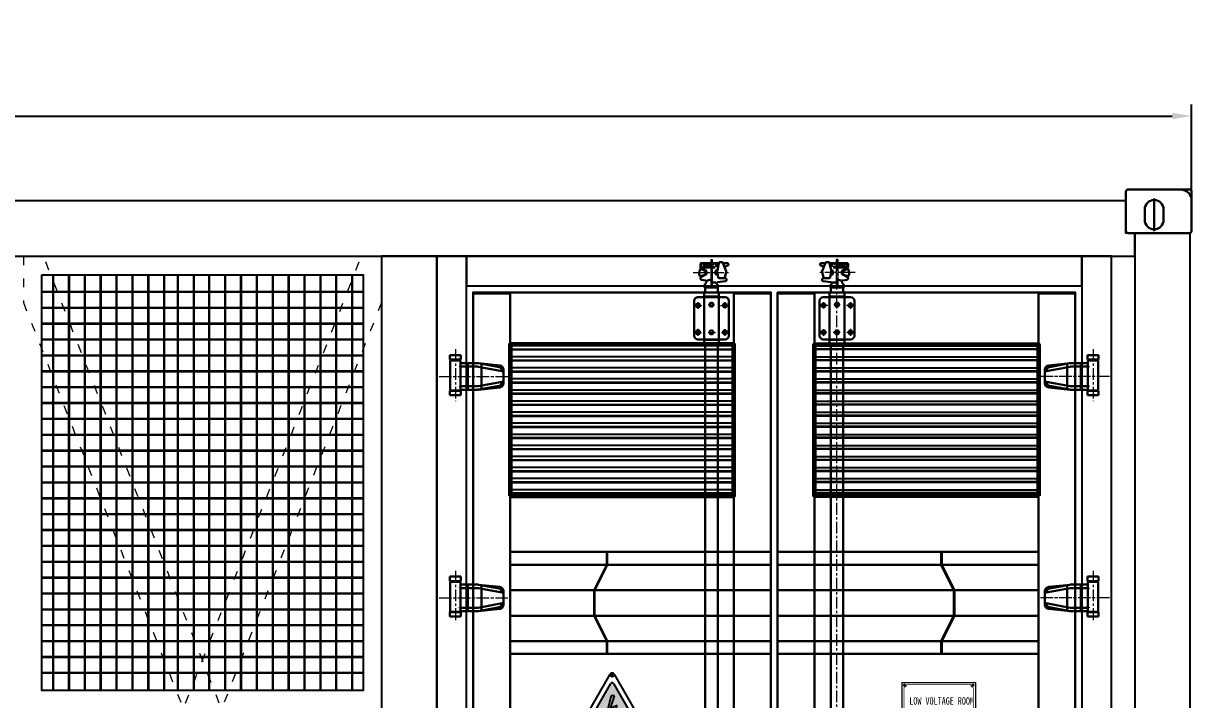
# Model space of a CAD drawing. Extents: x 59521 to 184406, y -1257 to 56672.
# Drawn here: x 74404 to 77568, y 19105 to 20937 of the extents above; entities that cross this region are included whole.
import ezdxf

# ---------------------------------------------------------------- set-up
doc = ezdxf.new("R2010")
doc.units = 0
doc.header["$MEASUREMENT"] = 0
doc.header["$PDMODE"] = 2
doc.header["$PDSIZE"] = 0.2
for name, pattern in [('ACAD_ISO03W100', [30, 12, -18]), ('CENTER', [50.8, 31.75, -6.35, 6.35, -6.35]), ('G', [2, 1.25, -0.25, 0.25, -0.25]), ('HIDDEN', [0.375, 0.25, -0.125])]:
    doc.linetypes.add(name, pattern=pattern)
doc.layers.get('0').update_dxf_attribs({"linetype": 'CONTINUOUS'})
doc.layers.get('DEFPOINTS').update_dxf_attribs({"linetype": 'CONTINUOUS'})
for name, color, linetype, lineweight in [('01', 7, 'CONTINUOUS', 18), ('05', 4, 'G', 18), ('AM_0', 7, 'CONTINUOUS', 30), ('AM_3', 6, 'HIDDEN', 15), ('AM_5', 3, 'CONTINUOUS', 15), ('AM_7', 4, 'CENTER', 15), ('THICK', 7, 'CONTINUOUS', 0), ('主体经', 7, 'CONTINUOUS', 60)]:
    doc.layers.add(name, color=color, linetype=linetype, lineweight=lineweight)
doc.layers.add('02___PRT_ALL_AXES', color=7, linetype='CONTINUOUS')
doc.styles.add('FSDBHZ', font='TXT.SHX', dxfattribs={"width": 0.707, "bigfont": 'HZFS.SHX'})
doc.styles.add('仿宋', font='', dxfattribs={"width": 0.8})
doc.styles.get('仿宋').set_extended_font_data('SimSun')
doc.dimstyles.new('12倍', dxfattribs={"dimscale": 21, "dimtxt": 3.5, "dimasz": 2.5, "dimexe": 1.5, "dimexo": 0, "dimgap": 1, "dimtad": 1, "dimtoh": 1, "dimdsep": 46, "dimtxsty": '仿宋', "dimcen": 2.5, "dimdle": 5, "dimclrd": 4, "dimclre": 4, "dimclrt": 3, "dimadec": 0, "dimazin": 0, "dimtfac": 1, "dimtmove": 0, "dimatfit": 3, "dimfxl": 1, "dimtolj": 1, "dimarcsym": 0})

# ---------------------------------------------------------------- blocks, each defined once
blk = doc.blocks.new('A$Ce09861e0')
at = {"layer": 'AM_0'}
for p, q in [((29.1, 124.3), (59.1, 124.3)), ((29.1, 124.3), (29.1, 112.3)), ((29.1, 112.3), (59.1, 112.3)), ((29.1, 111.3), (59.1, 111.3)), ((30.1, 110.3), (30.1, 31.3)), ((56.8, 100.3), (102.7, 100.3)), ((58.1, 110.3), (58.1, 31.3)), ((58.2, 48.2), (58.2, 99)), ((59.1, 124.3), (59.1, 112.3)), ((59.6, 109.6), (104.3, 109.6)), ((77.6, 38.1), (77.6, 109.2)), ((170.7, 88), (106.1, 100)), ((164.2, 103.3), (106.2, 109.5)), ((162.3, 99), (106.9, 109.3)), ((114.5, 39.5), (114.5, 107.5)), ((169.9, 88.2), (169.9, 89.9)), ((174.5, 55.3), (174.5, 91.8)), ((56.8, 46.8), (102.7, 46.8)), ((59.6, 37.6), (103.6, 37.6)), ((170.7, 59.1), (106.1, 47.1)), ((164.2, 43.9), (106.2, 37.7)), ((162.3, 48.2), (106.9, 37.9)), ((169.9, 57.2), (169.9, 59)), ((29.1, 30.3), (59.1, 30.3)), ((29.1, 29.3), (59.1, 29.3)), ((29.1, 27.8), (59.1, 27.8)), ((29.1, 15.8), (29.1, 27.8)), ((29.1, 15.8), (59.1, 15.8)), ((59.1, 15.8), (59.1, 27.8))]:
    blk.add_line(p, q, dxfattribs=at)
for centre, radius, start, end in [((31.1, 110.3), 1, 90, 180), ((56.8, 99), 1.38, 90, 180), ((57.1, 110.3), 1, 0, 90), ((59.6, 111), 1.38, 180, 270), ((59.6, 99), 1.38, 90, 180), ((102.7, 81.9), 18.5, 79.4792, 90), ((103.6, 91.1), 18.5, 79.4792, 90), ((104.3, 91.1), 18.5, 83.9115, 90), ((160.7, 89.9), 9.23, 0, 79.4792), ((163, 91.8), 11.5, 0, 83.9115), ((169.9, 83.5), 4.62, 0, 79.4792), ((169.9, 63.7), 4.62, 280.5208, 0), ((56.8, 48.2), 1.38, 180, 270), ((59.6, 48.2), 1.38, 180, 270), ((59.6, 36.2), 1.38, 90, 180), ((102.7, 65.3), 18.5, 270, 280.5208), ((103.6, 56), 18.5, 270, 280.5208), ((104.3, 56), 18.5, 270, 276.0885), ((160.7, 57.2), 9.23, 280.5208, 0), ((163, 55.3), 11.5, 276.0885, 0), ((31.1, 31.3), 1, 180, 270), ((57.1, 31.3), 1, 270, 0)]:
    blk.add_arc(centre, radius, start, end, dxfattribs=at)
at = {"layer": 'AM_7'}
for p, q in [((44.1, 0), (44.1, 140.2)), ((0, 73.6), (189.4, 73.6)), ((2.3, 73.6), (191.7, 73.6))]:
    blk.add_line(p, q, dxfattribs=at)
blk = doc.blocks.new('rehrehetreth')
at = {"linetype": 'ByBlock'}
h = blk.add_hatch(color=2, dxfattribs=at)
h.dxf.hatch_style = 1
edge = h.paths.add_edge_path()
edge.add_arc((99473.8, -259676.1), 4, 30, 150)
edge.add_line((99470.4, -259674.1), (99403.3, -259790.3))
edge.add_arc((99406.7, -259792.3), 4, 150, 270)
edge.add_line((99406.7, -259796.3), (99540.9, -259796.3))
edge.add_arc((99540.9, -259792.3), 4, 270, 30)
edge.add_line((99544.4, -259790.3), (99477.3, -259674.1))
h.paths.add_polyline_path([(99480.2, -259707.5), (99471.5, -259707.5), (99460.2, -259749.6), (99479.8, -259743.7), (99472.4, -259766), (99469, -259762.4), (99469.1, -259778), (99480.8, -259767.1), (99475.1, -259767.1), (99487.4, -259733.6), (99469.6, -259741.6)], flags=16)
at = {"layer": '02___PRT_ALL_AXES', "linetype": 'Continuous'}
for p, q in [((99466.9, -259650.1), (99380.7, -259799.3)), ((99566.9, -259799.3), (99480.7, -259650.1)), ((99403.3, -259790.3), (99470.4, -259674.1)), ((99477.3, -259674.1), (99544.4, -259790.3)), ((99471.5, -259707.5), (99460.2, -259749.6)), ((99469.6, -259741.6), (99480.2, -259707.5)), ((99480.2, -259707.5), (99471.5, -259707.5)), ((99460.2, -259749.6), (99479.8, -259743.7)), ((99472.4, -259766), (99469, -259762.4)), ((99469, -259762.4), (99469.1, -259778)), ((99487.4, -259733.6), (99469.6, -259741.6)), ((99479.8, -259743.7), (99472.4, -259766)), ((99475.1, -259767.1), (99487.4, -259733.6)), ((99469.1, -259778), (99480.8, -259767.1)), ((99480.8, -259767.1), (99475.1, -259767.1)), ((99387.7, -259811.3), (99560, -259811.3)), ((99540.9, -259796.3), (99406.7, -259796.3))]:
    blk.add_line(p, q, dxfattribs=at)
for centre in [(99473.8, -259653.2), (99386.3, -259803.3), (99561.3, -259803.3)]:
    blk.add_circle(centre, 3.1, dxfattribs=at)
for centre, radius, start, end in [((99473.8, -259654.1), 8, 30, 150), ((99473.8, -259676.1), 4, 30, 150), ((99406.7, -259792.3), 4, 150, 270), ((99540.9, -259792.3), 4, 270, 30), ((99387.7, -259803.3), 8, 150, 270), ((99560, -259803.3), 8, 270, 30)]:
    blk.add_arc(centre, radius, start, end, dxfattribs=at)
blk = doc.blocks.new('EY56UY56Y54Y5JHRTYHR')
at = {"layer": '01'}
for p, q in [((-27037.9, -55721.6), (-26837.9, -55721.6)), ((-27037.9, -55721.6), (-27037.9, -55821.6)), ((-26837.9, -55721.6), (-26837.9, -55821.6)), ((-27037.9, -55821.6), (-26837.9, -55821.6))]:
    blk.add_line(p, q, dxfattribs=at)
at = {"layer": '01', "const_width": 1.5}
for points in [[(-27031.9, -55735.1, 0.414214), (-27024.4, -55727.6, 0.414214)], [(-26851.4, -55727.6, 0.414214), (-26843.9, -55735.1, 0.414214)], [(-27024.4, -55815.6, 0.414214), (-27031.9, -55808.1, 0.414214)], [(-26843.9, -55808.1, 0.414214), (-26851.4, -55815.6, 0.414214)]]:
    blk.add_lwpolyline(points, format="xyb", dxfattribs=at)
for points in [[(-27031.9, -55734.4), (-27031.9, -55808.9)], [(-27025.1, -55727.6), (-26850.7, -55727.6)], [(-26843.9, -55734.3), (-26843.9, -55808.9)], [(-27025, -55815.6), (-26850.7, -55815.6)]]:
    blk.add_lwpolyline(points, dxfattribs=at)
at = {"layer": '01', "lineweight": 30}
for centre in [(-27030.4, -55729.1), (-26845.4, -55729.1), (-27030.4, -55814.1), (-26845.4, -55814.1)]:
    blk.add_circle(centre, 1.65, dxfattribs=at)
at = {"layer": '05'}
for p, q in [((-27026.7, -55729.1), (-27034, -55729.1)), ((-27030.4, -55726.1), (-27030.4, -55732.1)), ((-26841.7, -55729.1), (-26849, -55729.1)), ((-26845.4, -55726.1), (-26845.4, -55732.1)), ((-27030.4, -55811.1), (-27030.4, -55817.1)), ((-26845.4, -55811.1), (-26845.4, -55817.1)), ((-27026.7, -55814.1), (-27034, -55814.1)), ((-26841.7, -55814.1), (-26849, -55814.1))]:
    blk.add_line(p, q, dxfattribs=at)
at = {"insert": (-27017.4, -55771.6), "char_height": 20, "attachment_point": 4, "style": 'FSDBHZ'}
blk.add_mtext('{\\fSimHei|b0|i0|c134|p49;\\W0.7;LOW VOLTAGE ROOM}', dxfattribs=at)
blk = doc.blocks.new('*D155')
at = {"layer": 'DEFPOINTS', "color": 0, "transparency": 16777216}
for p in [(77568.2, 20686.1), (65376.2, 20435.7), (77568.2, 20428.2)]:
    blk.add_point(p, dxfattribs=at)
at = {"layer": 'THICK', "color": 4, "linetype": 'Continuous', "lineweight": -2, "transparency": 16777216}
for p, q in [((65376.2, 20435.7), (65376.2, 20717.6)), ((77568.2, 20428.2), (77568.2, 20717.6)), ((65428.7, 20686.1), (77515.7, 20686.1))]:
    blk.add_line(p, q, dxfattribs=at)
at = {"layer": 'THICK', "color": 4, "transparency": 16777216}
for points in [[(65428.7, 20694.9), (65428.7, 20677.4), (65376.2, 20686.1)], [(77515.7, 20694.9), (77515.7, 20677.4), (77568.2, 20686.1)]]:
    blk.add_solid(points, dxfattribs=at)
at = {"layer": 'THICK', "color": 3, "lineweight": 13, "transparency": 16777216, "insert": (71352.2, 20766.2), "char_height": 73.5, "attachment_point": 5, "style": '仿宋'}
blk.add_mtext('\\A1;{\\Fromans,gbcbig|c134;TOTAL LENGTH\\A1;\\fSimSun|b0|i0|c134|p2; 12192\\H0.7x;\\S+0^ -10;}', dxfattribs=at)

msp = doc.modelspace()

# ---------------------------------------------------------------- linework, layer by layer
at = {"color": 7, "linetype": 'Continuous'}
for p, q in [((75722.239, 20055.023), (76328.739, 20055.023)), ((75722.239, 20053.478), (76328.739, 20053.478)), ((76328.739, 20033.79), (75722.239, 20033.79)), ((77153.239, 20055.023), (76546.739, 20055.023)), ((77153.239, 20053.478), (76546.739, 20053.478)), ((76546.739, 20033.79), (77153.239, 20033.79)), ((75722.239, 20025.023), (76328.739, 20025.023)), ((75722.239, 20023.478), (76328.739, 20023.478)), ((76328.739, 20003.79), (75722.239, 20003.79)), ((77153.239, 20025.023), (76546.739, 20025.023)), ((77153.239, 20023.478), (76546.739, 20023.478)), ((76546.739, 20003.79), (77153.239, 20003.79)), ((75722.239, 19995.023), (76328.739, 19995.023)), ((75722.239, 19993.478), (76328.739, 19993.478)), ((76328.739, 19973.79), (75722.239, 19973.79)), ((75722.239, 19965.023), (76328.739, 19965.023)), ((77153.239, 19995.023), (76546.739, 19995.023)), ((77153.239, 19993.478), (76546.739, 19993.478)), ((76546.739, 19973.79), (77153.239, 19973.79)), ((77153.239, 19965.023), (76546.739, 19965.023)), ((75722.239, 19963.478), (76328.739, 19963.478)), ((76328.739, 19943.79), (75722.239, 19943.79)), ((75722.239, 19935.023), (76328.739, 19935.023)), ((75722.239, 19933.478), (76328.739, 19933.478)), ((77153.239, 19963.478), (76546.739, 19963.478)), ((76546.739, 19943.79), (77153.239, 19943.79)), ((77153.239, 19935.023), (76546.739, 19935.023)), ((77153.239, 19933.478), (76546.739, 19933.478)), ((76328.739, 19913.79), (75722.239, 19913.79)), ((75722.239, 19905.023), (76328.739, 19905.023)), ((75722.239, 19903.478), (76328.739, 19903.478)), ((76546.739, 19913.79), (77153.239, 19913.79)), ((77153.239, 19905.023), (76546.739, 19905.023)), ((77153.239, 19903.478), (76546.739, 19903.478)), ((76328.739, 19883.79), (75722.239, 19883.79)), ((75722.239, 19875.023), (76328.739, 19875.023)), ((75722.239, 19873.478), (76328.739, 19873.478)), ((76546.739, 19883.79), (77153.239, 19883.79)), ((77153.239, 19875.023), (76546.739, 19875.023)), ((77153.239, 19873.478), (76546.739, 19873.478)), ((76328.739, 19853.79), (75722.239, 19853.79)), ((75722.239, 19845.023), (76328.739, 19845.023)), ((75722.239, 19843.478), (76328.739, 19843.478)), ((76546.739, 19853.79), (77153.239, 19853.79)), ((77153.239, 19845.023), (76546.739, 19845.023)), ((77153.239, 19843.478), (76546.739, 19843.478)), ((76328.739, 19823.79), (75722.239, 19823.79)), ((75722.239, 19815.023), (76328.739, 19815.023)), ((75722.239, 19813.478), (76328.739, 19813.478)), ((76546.739, 19823.79), (77153.239, 19823.79)), ((77153.239, 19815.023), (76546.739, 19815.023)), ((77153.239, 19813.478), (76546.739, 19813.478)), ((76328.739, 19793.79), (75722.239, 19793.79)), ((75722.239, 19785.023), (76328.739, 19785.023)), ((75722.239, 19783.478), (76328.739, 19783.478)), ((76546.739, 19793.79), (77153.239, 19793.79)), ((77153.239, 19785.023), (76546.739, 19785.023)), ((77153.239, 19783.478), (76546.739, 19783.478)), ((76328.739, 19763.79), (75722.239, 19763.79)), ((75722.239, 19755.023), (76328.739, 19755.023)), ((75722.239, 19753.478), (76328.739, 19753.478)), ((76546.739, 19763.79), (77153.239, 19763.79)), ((77153.239, 19755.023), (76546.739, 19755.023)), ((77153.239, 19753.478), (76546.739, 19753.478)), ((76328.739, 19733.79), (75722.239, 19733.79)), ((75722.239, 19725.023), (76328.739, 19725.023)), ((75722.239, 19723.478), (76328.739, 19723.478)), ((76546.739, 19733.79), (77153.239, 19733.79)), ((77153.239, 19725.023), (76546.739, 19725.023)), ((77153.239, 19723.478), (76546.739, 19723.478)), ((76328.739, 19703.79), (75722.239, 19703.79)), ((75722.239, 19695.023), (76328.739, 19695.023)), ((75722.239, 19693.478), (76328.739, 19693.478)), ((76546.739, 19703.79), (77153.239, 19703.79)), ((77153.239, 19695.023), (76546.739, 19695.023)), ((77153.239, 19693.478), (76546.739, 19693.478)), ((76328.739, 19673.79), (75722.239, 19673.79)), ((75722.239, 19665.023), (76328.739, 19665.023)), ((75722.239, 19663.478), (76328.739, 19663.478)), ((76546.739, 19673.79), (77153.239, 19673.79)), ((77153.239, 19665.023), (76546.739, 19665.023)), ((77153.239, 19663.478), (76546.739, 19663.478))]:
    msp.add_line(p, q, dxfattribs=at)
for points in [[(75604.239, 20226.172), (77271.239, 20226.172), (77271.239, 20306.172), (75604.239, 20306.172)], [(74454.239, 20256.172), (75324.239, 20256.172), (75324.239, 19130.172), (74454.239, 19130.172)]]:
    msp.add_lwpolyline(points, close=True)
at = {"layer": 'AM_0'}
for p, q in [((77466.739, 20463.172), (77466.739, 20374.172)), ((76237.689, 20284.649), (76237.689, 20277.116)), ((76243.606, 20284.051), (76239.565, 20286.176)), ((76240.221, 20287.612), (76287.68, 20287.612)), ((76244.881, 20284.476), (76269.762, 20284.476)), ((76271.463, 20284.476), (76277.205, 20286.389)), ((76287.715, 20287.789), (76283.897, 20268.318)), ((76290.659, 20290.212), (76296.144, 20290.212)), ((76307.573, 20266.286), (76298.937, 20288.307)), ((76299.21, 20287.612), (76310.69, 20287.612)), ((76313.69, 20284.612), (76313.69, 20283.622)), ((76561.788, 20284.612), (76561.788, 20283.622)), ((76576.268, 20287.612), (76564.788, 20287.612)), ((76567.905, 20266.286), (76576.541, 20288.307)), ((76584.819, 20290.212), (76579.334, 20290.212)), ((76587.763, 20287.789), (76591.581, 20268.318)), ((76635.257, 20287.612), (76587.798, 20287.612)), ((76604.015, 20284.476), (76598.273, 20286.389)), ((76630.597, 20284.476), (76605.716, 20284.476)), ((76631.873, 20284.051), (76635.913, 20286.176)), ((76637.789, 20284.649), (76637.789, 20277.116)), ((76236.678, 20269.682), (76234.584, 20259.434)), ((76234.704, 20258.026), (76236.553, 20253.279)), ((76238.455, 20252.411), (76249.396, 20256.319)), ((76243.393, 20279.161), (76238.927, 20276.398)), ((76252.967, 20268.023), (76239.412, 20274.402)), ((76252.967, 20256.401), (76239.412, 20250.022)), ((76239.778, 20275.76), (76277.63, 20275.76)), ((76241.044, 20271.721), (76250.287, 20266.565)), ((76244.881, 20278.949), (76269.762, 20278.949)), ((76251.807, 20259.365), (76251.854, 20264.115)), ((76254.689, 20259.116), (76254.689, 20265.308)), ((76271.676, 20278.949), (76278.056, 20276.823)), ((76278.69, 20265.202), (76278.69, 20259.23)), ((76280.548, 20267.977), (76284.118, 20269.445)), ((76284.909, 20254.682), (76280.56, 20256.452)), ((76285.763, 20249.705), (76283.811, 20261.09)), ((76303.248, 20277.316), (76311.832, 20280.847)), ((76303.812, 20249.387), (76307.726, 20263.086)), ((76572.23, 20277.316), (76563.646, 20280.847)), ((76571.666, 20249.387), (76567.752, 20263.086)), ((76589.716, 20249.705), (76591.667, 20261.09)), ((76590.569, 20254.682), (76594.919, 20256.452)), ((76594.93, 20267.977), (76591.36, 20269.445)), ((76596.788, 20265.202), (76596.788, 20259.23)), ((76603.802, 20278.949), (76597.422, 20276.823)), ((76635.7, 20275.76), (76597.848, 20275.76)), ((76630.597, 20278.949), (76605.716, 20278.949)), ((76620.789, 20259.116), (76620.789, 20265.308)), ((76622.511, 20268.023), (76636.066, 20274.402)), ((76622.511, 20256.401), (76636.066, 20250.022)), ((76623.671, 20259.365), (76623.624, 20264.115)), ((76634.434, 20271.721), (76625.192, 20266.565)), ((76637.023, 20252.411), (76626.082, 20256.319)), ((76632.085, 20279.161), (76636.551, 20276.398)), ((76638.8, 20269.682), (76640.894, 20259.434)), ((76640.774, 20258.026), (76638.925, 20253.279)), ((76237.689, 20247.308), (76237.689, 20245.775)), ((76252.22, 20240.918), (76240.221, 20242.812)), ((76254.299, 20236.369), (76248.339, 20226.79)), ((76251.689, 20221.211), (76249.333, 20222.639)), ((76250.689, 20221.211), (76284.69, 20221.211)), ((76250.739, 20221.212), (76250.739, 20207.912)), ((76250.959, 20224.211), (76284.299, 20224.211)), ((76263.9, 20242.178), (76256.69, 20240.212)), ((76267.69, 20239.284), (76267.69, 20238.212)), ((76270.69, 20235.211), (76279.921, 20235.211)), ((76286.204, 20226.907), (76282.509, 20230.99)), ((76285.534, 20222.328), (76283.69, 20221.212)), ((76305.593, 20238.86), (76284.331, 20235.977)), ((76284.739, 20221.212), (76284.739, 20207.912)), ((76288.719, 20247.212), (76300.927, 20247.212)), ((76306.321, 20245.972), (76303.199, 20247.242)), ((76308.19, 20243.193), (76308.19, 20241.832)), ((76567.288, 20243.193), (76567.288, 20241.832)), ((76569.157, 20245.972), (76572.279, 20247.242)), ((76569.885, 20238.86), (76591.147, 20235.977)), ((76586.759, 20247.212), (76574.551, 20247.212)), ((76589.274, 20226.907), (76592.969, 20230.99)), ((76589.944, 20222.328), (76591.788, 20221.212)), ((76590.739, 20221.212), (76590.739, 20207.912)), ((76624.789, 20221.211), (76590.788, 20221.211)), ((76624.52, 20224.211), (76591.179, 20224.211)), ((76604.788, 20235.211), (76595.557, 20235.211)), ((76607.788, 20239.284), (76607.788, 20238.212)), ((76611.578, 20242.178), (76618.789, 20240.212)), ((76621.179, 20236.369), (76627.139, 20226.79)), ((76623.258, 20240.918), (76635.257, 20242.812)), ((76623.789, 20221.211), (76626.145, 20222.639)), ((76624.739, 20221.212), (76624.739, 20207.912)), ((76637.789, 20247.308), (76637.789, 20245.775)), ((76230.739, 20195.412), (76304.739, 20195.412)), ((76247.739, 20207.912), (76287.739, 20207.912)), ((76247.739, 20207.912), (76247.739, 20196.912)), ((76247.739, 20196.912), (76287.739, 20196.912)), ((76247.739, 20195.412), (76247.739, 20081.112)), ((76250.739, 20196.912), (76250.739, 20195.412)), ((76284.739, 20196.912), (76284.739, 20195.412)), ((76287.739, 20207.912), (76287.739, 20196.912)), ((76287.739, 20195.412), (76287.739, 20081.112)), ((76644.739, 20195.412), (76570.739, 20195.412)), ((76627.739, 20207.912), (76587.739, 20207.912)), ((76587.739, 20207.912), (76587.739, 20196.912)), ((76627.739, 20196.912), (76587.739, 20196.912)), ((76587.739, 20195.412), (76587.739, 20081.112)), ((76590.739, 20196.912), (76590.739, 20195.412)), ((76624.739, 20196.912), (76624.739, 20195.412)), ((76627.739, 20207.912), (76627.739, 20196.912)), ((76627.739, 20195.412), (76627.739, 20081.112)), ((76220.739, 20185.412), (76220.739, 20091.112)), ((76314.739, 20185.412), (76314.739, 20091.112)), ((76560.739, 20185.412), (76560.739, 20091.112)), ((76654.739, 20185.412), (76654.739, 20091.112)), ((75722.239, 20066.972), (76328.739, 20066.972)), ((76230.739, 20081.112), (76304.739, 20081.112)), ((76247.739, 20079.612), (76287.739, 20079.612)), ((76247.739, 20079.612), (76287.739, 20079.612)), ((76247.739, 20079.612), (76247.739, 20068.612)), ((76247.739, 20068.612), (76287.739, 20068.612)), ((76250.739, 20081.112), (76250.739, 20079.612)), ((76284.739, 20081.112), (76284.739, 20079.612)), ((76287.739, 20079.612), (76287.739, 20068.612)), ((77153.239, 20066.972), (76546.739, 20066.972)), ((76644.739, 20081.112), (76570.739, 20081.112)), ((76627.739, 20079.612), (76587.739, 20079.612)), ((76627.739, 20079.612), (76587.739, 20079.612)), ((76587.739, 20079.612), (76587.739, 20068.612)), ((76627.739, 20068.612), (76587.739, 20068.612)), ((76590.739, 20081.112), (76590.739, 20079.612)), ((76624.739, 20081.112), (76624.739, 20079.612)), ((76627.739, 20079.612), (76627.739, 20068.612)), ((75722.239, 19505.331), (76428.739, 19505.331)), ((75984.204, 19469.972), (75984.204, 19504.972)), ((75984.204, 19504.972), (75985.704, 19504.972)), ((75985.704, 19504.972), (75985.704, 19469.613)), ((77153.239, 19505.331), (76446.739, 19505.331)), ((76891.274, 19504.972), (76889.774, 19504.972)), ((76889.774, 19504.972), (76889.774, 19469.613)), ((76891.274, 19469.972), (76891.274, 19504.972)), ((75722.239, 19469.972), (76428.739, 19469.972)), ((75949.704, 19401.972), (75984.204, 19469.972)), ((75985.704, 19469.613), (75951.204, 19401.613)), ((77153.239, 19469.972), (76446.739, 19469.972)), ((76889.774, 19469.613), (76924.274, 19401.613)), ((76925.774, 19401.972), (76891.274, 19469.972)), ((75722.239, 19401.972), (76428.739, 19401.972)), ((75949.704, 19331.972), (75949.704, 19401.972)), ((75951.204, 19401.613), (75951.204, 19332.331)), ((77153.239, 19401.972), (76446.739, 19401.972)), ((76924.274, 19401.613), (76924.274, 19332.331)), ((76925.774, 19331.972), (76925.774, 19401.972)), ((75951.204, 19332.331), (75985.704, 19264.331)), ((76924.274, 19332.331), (76889.774, 19264.331)), ((75722.239, 19331.972), (76428.739, 19331.972)), ((75984.204, 19263.972), (75949.704, 19331.972)), ((77153.239, 19331.972), (76446.739, 19331.972)), ((76891.274, 19263.972), (76925.774, 19331.972)), ((75722.239, 19263.972), (76428.739, 19263.972)), ((75984.204, 19228.972), (75984.204, 19263.972)), ((75985.704, 19264.331), (75985.704, 19228.972)), ((77153.239, 19263.972), (76446.739, 19263.972)), ((76889.774, 19264.331), (76889.774, 19228.972)), ((76891.274, 19228.972), (76891.274, 19263.972)), ((75722.239, 19228.972), (76428.739, 19228.972)), ((77153.239, 19228.972), (76446.739, 19228.972))]:
    msp.add_line(p, q, dxfattribs=at)
for points in [[(77562.239, 20369.172, 0.41421356), (77568.239, 20375.172), (77568.239, 20481.172, 0.41421356), (77562.239, 20487.172), (77396.239, 20487.172, 0.41421356), (77390.239, 20481.172), (77390.239, 20375.172, 0.41421356), (77396.239, 20369.172)], [(77492.239, 20433.172, 1), (77441.239, 20433.172), (77441.239, 20404.672, 1), (77492.239, 20404.672)]]:
    msp.add_lwpolyline(points, format="xyb", close=True, dxfattribs=at)
for points in [[(75722.239, 20205.172), (75622.239, 20205.172), (75622.239, 20208.172), (75722.239, 20208.172)], [(75722.239, 17956.172), (75622.239, 17956.172), (75622.239, 20205.172), (75722.239, 20205.172)], [(76328.739, 20208.172), (75722.239, 20208.172), (75722.239, 20066.972), (76328.739, 20066.972)], [(76428.739, 20205.172), (76328.739, 20205.172), (76328.739, 20208.172), (76428.739, 20208.172)], [(76428.739, 20205.172), (76328.739, 20205.172), (76328.739, 20208.172), (76428.739, 20208.172)], [(76428.739, 17956.172), (76328.739, 17956.172), (76328.739, 20205.172), (76428.739, 20205.172)], [(76446.739, 20205.172), (76546.739, 20205.172), (76546.739, 20208.172), (76446.739, 20208.172)], [(76446.739, 20205.172), (76546.739, 20205.172), (76546.739, 20208.172), (76446.739, 20208.172)], [(76446.739, 17956.172), (76546.739, 17956.172), (76546.739, 20205.172), (76446.739, 20205.172)], [(76546.739, 20208.172), (77153.239, 20208.172), (77153.239, 20066.972), (76546.739, 20066.972)], [(77153.239, 20205.172), (77253.239, 20205.172), (77253.239, 20208.172), (77153.239, 20208.172)], [(77153.239, 17956.172), (77253.239, 17956.172), (77253.239, 20205.172), (77153.239, 20205.172)], [(76250.739, 20068.612), (76284.739, 20068.612), (76284.739, 18100.512), (76250.739, 18100.512)], [(76624.739, 20068.612), (76590.739, 20068.612), (76590.739, 18100.512), (76624.739, 18100.512)]]:
    msp.add_lwpolyline(points, close=True, dxfattribs=at)
for centre in [(76231.239, 20173.112), (76267.739, 20175.112), (76304.239, 20173.112), (76571.239, 20173.112), (76607.739, 20175.112), (76644.239, 20173.112), (76231.239, 20100.112), (76267.739, 20100.112), (76304.239, 20100.112), (76571.239, 20100.112), (76607.739, 20100.112), (76644.239, 20100.112)]:
    msp.add_circle(centre, 5.25, dxfattribs=at)
for centre, radius, start, end in [((77538.239, 20457.172), 30, 0, 90), ((76240.689, 20284.649), 3, 98.97256, 180.0002), ((76274.228, 20281.5), 6.805, 325.657813, 42.135546), ((76290.659, 20287.212), 3, 90.00008, 168.9065), ((76296.144, 20287.212), 3, 21.41293, 90.00008), ((76310.69, 20284.612), 3, 0, 90.00008), ((76310.69, 20283.622), 3, 292.3635, 0), ((76564.788, 20284.612), 3, 89.99992, 180), ((76564.788, 20283.622), 3, 180, 247.6365), ((76579.334, 20287.212), 3, 89.99992, 158.58707), ((76584.819, 20287.212), 3, 11.0935, 89.99992), ((76601.25, 20281.5), 6.805, 137.864454, 214.342187), ((76634.789, 20284.649), 3, 359.9998, 81.02744), ((76237.033, 20258.933), 2.5, 168.449023, 201.282296), ((76237.95, 20253.823), 1.5, 201.282296, 289.654588), ((76239.618, 20269.081), 3, 61.60685, 168.4494), ((76240.689, 20277.116), 3, 180.0001, 244.7988), ((76240.689, 20247.308), 3, 115.2013, 180.0002), ((76248.514, 20259.494), 3.295, 285.519163, 357.766973), ((76248.86, 20263.925), 3, 3.632963, 61.60685), ((76251.689, 20265.308), 3, 0, 64.79884), ((76251.689, 20259.116), 3, 295.201, 0), ((76281.69, 20265.202), 3, 112.3639, 180.0002), ((76281.69, 20259.23), 3, 180.0001, 247.8644), ((76303.524, 20264.469), 20, 168.9064, 189.7274), ((76288.719, 20250.212), 3, 189.7276, 269.9999), ((76302.918, 20264.46), 5, 344.054535, 21.413092), ((76572.56, 20264.46), 5, 158.586908, 195.945465), ((76586.759, 20250.212), 3, 270.0001, 350.2724), ((76571.955, 20264.469), 20, 350.2726, 11.0936), ((76593.788, 20259.23), 3, 292.1356, 359.9999), ((76593.788, 20265.202), 3, 359.9998, 67.6361), ((76623.789, 20265.308), 3, 115.20116, 180), ((76623.789, 20259.116), 3, 180, 244.799), ((76626.618, 20263.925), 3, 118.39315, 176.367037), ((76626.964, 20259.494), 3.295, 182.233027, 254.480837), ((76635.861, 20269.081), 3, 11.5506, 118.39315), ((76634.789, 20277.116), 3, 295.2012, 359.9999), ((76634.789, 20247.308), 3, 359.9998, 64.7987), ((76637.528, 20253.823), 1.5, 250.345412, 338.717704), ((76638.445, 20258.933), 2.5, 338.717704, 11.550977), ((76240.689, 20245.775), 3, 180.0001, 261.0275), ((76250.887, 20225.205), 3, 148.1137, 238.8013), ((76251.752, 20237.954), 3, 328.1136, 81.0274), ((76264.69, 20239.284), 3, 0, 105.2552), ((76270.69, 20238.212), 3, 180.0001, 269.9999), ((76284.734, 20233.003), 3, 97.7219, 222.1418), ((76283.98, 20224.894), 3, 301.1988, 42.1417), ((76300.927, 20250.212), 3, 269.9999, 344.0544), ((76305.19, 20241.832), 3, 277.7217, 0), ((76305.19, 20243.193), 3, 0, 67.8647), ((76570.288, 20243.193), 3, 112.1353, 180), ((76570.288, 20241.832), 3, 180, 262.2783), ((76574.551, 20250.212), 3, 195.9456, 270.0001), ((76591.498, 20224.894), 3, 137.8583, 238.8012), ((76590.744, 20233.003), 3, 317.8582, 82.2781), ((76604.788, 20238.212), 3, 270.0001, 359.9999), ((76610.788, 20239.284), 3, 74.7448, 180), ((76623.726, 20237.954), 3, 98.9726, 211.8864), ((76624.591, 20225.205), 3, 301.1987, 31.8863), ((76634.789, 20245.775), 3, 278.9725, 359.9999), ((76230.739, 20185.412), 10, 90.0001, 179.9999), ((76304.739, 20185.412), 10, 0, 90.0002), ((76570.739, 20185.412), 10, 89.9998, 180), ((76644.739, 20185.412), 10, 0.0001, 89.9999), ((76230.739, 20091.112), 10, 179.9998, 270.00002), ((76304.739, 20091.112), 10, 269.99992, 0), ((76570.739, 20091.112), 10, 180, 270.00008), ((76644.739, 20091.112), 10, 269.99998, 0.0002)]:
    msp.add_arc(centre, radius, start, end, dxfattribs=at)
for p in [(76267.69, 20221.211), (76607.788, 20221.211), (76284.739, 20068.612), (76590.739, 20068.612)]:
    msp.add_point(p, dxfattribs=at)
at = {"layer": 'AM_3'}
for p, q in [((76265.739, 20297.212), (76269.739, 20297.212)), ((76265.739, 20297.212), (76265.739, 20222.449)), ((76609.739, 20297.212), (76605.739, 20297.212)), ((76609.739, 20297.212), (76609.739, 20222.449))]:
    msp.add_line(p, q, dxfattribs=at)
for points in [[(76269.739, 20297.212), (76269.739, 20222.103)], [(76605.739, 20297.212), (76605.739, 20222.103)]]:
    msp.add_lwpolyline(points, dxfattribs=at)
at = {"layer": 'AM_7'}
for p, q in [((76607.739, 17828.212), (76607.739, 20307.212)), ((76218.532, 20262.212), (76316.299, 20262.212)), ((76656.946, 20262.212), (76559.179, 20262.212)), ((76222.439, 20173.112), (76241.758, 20173.112)), ((76231.239, 20182.325), (76231.239, 20164.005)), ((76258.746, 20175.112), (76276.399, 20175.112)), ((76292.721, 20173.112), (76314.739, 20173.112)), ((76304.239, 20181.658), (76304.239, 20164.338)), ((76582.757, 20173.112), (76560.739, 20173.112)), ((76571.239, 20181.658), (76571.239, 20164.338)), ((76616.732, 20175.112), (76599.079, 20175.112)), ((76653.039, 20173.112), (76633.72, 20173.112)), ((76644.239, 20182.325), (76644.239, 20164.005)), ((76223.105, 20100.112), (76240.759, 20100.112)), ((76231.239, 20109.711), (76231.239, 20090.392)), ((76258.746, 20100.112), (76278.398, 20100.112)), ((76295.385, 20100.112), (76312.706, 20100.112)), ((76304.239, 20109.045), (76304.239, 20091.058)), ((76580.093, 20100.112), (76562.772, 20100.112)), ((76571.239, 20109.045), (76571.239, 20091.058)), ((76616.732, 20100.112), (76597.08, 20100.112)), ((76652.373, 20100.112), (76634.719, 20100.112)), ((76644.239, 20109.711), (76644.239, 20090.392))]:
    msp.add_line(p, q, dxfattribs=at)
at = {"layer": 'THICK', "color": 0}
for p, q in [((74482.739, 20256.172), (74482.739, 19130.172)), ((74485.739, 20256.172), (74485.739, 19130.172)), ((74525.739, 20256.172), (74525.739, 19130.172)), ((74528.739, 20256.172), (74528.739, 19130.172)), ((74568.739, 20256.172), (74568.739, 19130.172)), ((74571.739, 20256.172), (74571.739, 19130.172)), ((74611.739, 20256.172), (74611.739, 19130.172)), ((74614.739, 20256.172), (74614.739, 19130.172)), ((74654.739, 20256.172), (74654.739, 19130.172)), ((74657.739, 20256.172), (74657.739, 19130.172)), ((74697.739, 20256.172), (74697.739, 19130.172)), ((74700.739, 20256.172), (74700.739, 19130.172)), ((74740.739, 20256.172), (74740.739, 19130.172)), ((74743.739, 20256.172), (74743.739, 19130.172)), ((74783.739, 20256.172), (74783.739, 19130.172)), ((74786.739, 20256.172), (74786.739, 19130.172)), ((74820.739, 20256.172), (74820.739, 19130.172)), ((74823.739, 20256.172), (74823.739, 19130.172)), ((74863.739, 20256.172), (74863.739, 19130.172)), ((74866.739, 20256.172), (74866.739, 19130.172)), ((74905.739, 20256.172), (74905.739, 19130.172)), ((74908.739, 20256.172), (74908.739, 19130.172)), ((74948.739, 20256.172), (74948.739, 19130.172)), ((74951.739, 20256.172), (74951.739, 19130.172)), ((74991.739, 20256.172), (74991.739, 19130.172)), ((74994.739, 20256.172), (74994.739, 19130.172)), ((75034.739, 20256.172), (75034.739, 19130.172)), ((75037.739, 20256.172), (75037.739, 19130.172)), ((75077.739, 20256.172), (75077.739, 19130.172)), ((75080.739, 20256.172), (75080.739, 19130.172)), ((75120.739, 20256.172), (75120.739, 19130.172)), ((75123.739, 20256.172), (75123.739, 19130.172)), ((75163.739, 20256.172), (75163.739, 19130.172)), ((75166.739, 20256.172), (75166.739, 19130.172)), ((75206.739, 20256.172), (75206.739, 19130.172)), ((75209.739, 20256.172), (75209.739, 19130.172)), ((75249.739, 20256.172), (75249.739, 19130.172)), ((75252.739, 20256.172), (75252.739, 19130.172)), ((75292.739, 20256.172), (75292.739, 19130.172)), ((75295.739, 20256.172), (75295.739, 19130.172)), ((75324.239, 20210.672), (74454.239, 20210.672)), ((75324.239, 20207.672), (74454.239, 20207.672)), ((75324.239, 20167.672), (74454.239, 20167.672)), ((75324.239, 20164.672), (74454.239, 20164.672)), ((75324.239, 20124.672), (74454.239, 20124.672)), ((75324.239, 20121.672), (74454.239, 20121.672)), ((75324.239, 20081.672), (74454.239, 20081.672)), ((75324.239, 20078.672), (74454.239, 20078.672)), ((75324.239, 20038.672), (74454.239, 20038.672)), ((75324.239, 20035.672), (74454.239, 20035.672)), ((75324.239, 19995.672), (74454.239, 19995.672)), ((75324.239, 19992.672), (74454.239, 19992.672)), ((75324.239, 19952.672), (74454.239, 19952.672)), ((75324.239, 19949.672), (74454.239, 19949.672)), ((75324.239, 19909.672), (74454.239, 19909.672)), ((75324.239, 19906.672), (74454.239, 19906.672)), ((75324.239, 19866.672), (74454.239, 19866.672)), ((75324.239, 19863.672), (74454.239, 19863.672)), ((75324.239, 19823.672), (74454.239, 19823.672)), ((75324.239, 19820.672), (74454.239, 19820.672)), ((75324.239, 19780.672), (74454.239, 19780.672)), ((75324.239, 19777.672), (74454.239, 19777.672)), ((75324.239, 19737.672), (74454.239, 19737.672)), ((75324.239, 19734.672), (74454.239, 19734.672)), ((75324.239, 19694.672), (74454.239, 19694.672)), ((75324.239, 19691.672), (74454.239, 19691.672)), ((75324.239, 19651.672), (74454.239, 19651.672)), ((75324.239, 19648.672), (74454.239, 19648.672)), ((75324.239, 19608.672), (74454.239, 19608.672)), ((75324.239, 19605.672), (74454.239, 19605.672)), ((75324.239, 19565.672), (74454.239, 19565.672)), ((75324.239, 19562.672), (74454.239, 19562.672)), ((75324.239, 19522.672), (74454.239, 19522.672)), ((75324.239, 19519.672), (74454.239, 19519.672)), ((75324.239, 19479.672), (74454.239, 19479.672)), ((75324.239, 19476.672), (74454.239, 19476.672)), ((75324.239, 19436.672), (74454.239, 19436.672)), ((75324.239, 19433.672), (74454.239, 19433.672)), ((75324.239, 19393.672), (74454.239, 19393.672)), ((75324.239, 19390.672), (74454.239, 19390.672)), ((75324.239, 19350.672), (74454.239, 19350.672)), ((75324.239, 19347.672), (74454.239, 19347.672)), ((75324.239, 19307.672), (74454.239, 19307.672)), ((75324.239, 19304.672), (74454.239, 19304.672)), ((75324.239, 19264.672), (74454.239, 19264.672)), ((75324.239, 19261.672), (74454.239, 19261.672)), ((75324.239, 19221.672), (74454.239, 19221.672)), ((75324.239, 19218.672), (74454.239, 19218.672)), ((75324.239, 19178.672), (74454.239, 19178.672)), ((75324.239, 19175.672), (74454.239, 19175.672))]:
    msp.add_line(p, q, dxfattribs=at)
at = {"layer": 'THICK', "lineweight": -3}
for points in [[(77414.239, 20306.172), (77414.239, 20369.172), (77390.239, 20369.172), (77390.239, 20456.172), (65554.239, 20456.172), (65554.239, 20369.172), (65530.239, 20369.172), (65530.239, 20306.172)], [(77564.239, 20369.172), (77414.239, 20369.172), (77414.239, 17709.172), (77564.239, 17709.172)], [(75374.239, 17854.172), (75524.239, 17854.172), (75524.239, 20306.172), (75374.239, 20306.172)], [(75524.239, 17854.172), (75604.239, 17854.172), (75604.239, 20306.172), (75524.239, 20306.172)], [(77271.239, 17854.172), (77351.239, 17854.172), (77351.239, 20306.172), (77271.239, 20306.172)]]:
    msp.add_lwpolyline(points, close=True, dxfattribs=at)
at = {"layer": 'THICK', "color": 1, "linetype": 'ACAD_ISO03W100', "ltscale": 2}
for points in [[(74458.792, 20306.172), (74404.239, 20306.172), (74404.239, 20181.158), (75319.686, 17854.172), (75374.239, 17854.172), (75374.239, 17979.186), (74458.792, 20306.172)], [(75319.686, 20306.172), (75374.239, 20306.172), (75374.239, 20181.158), (74458.792, 17854.172), (74404.239, 17854.172), (74404.239, 17979.186), (75319.686, 20306.172)]]:
    msp.add_lwpolyline(points, dxfattribs=at)
at = {"layer": '主体经'}
for points in [[(75722.239, 19656.972), (76328.739, 19656.972), (76328.739, 20066.972), (75722.239, 20066.972)], [(77153.239, 19656.972), (76546.739, 19656.972), (76546.739, 20066.972), (77153.239, 20066.972)]]:
    msp.add_lwpolyline(points, close=True, dxfattribs=at)

# ---------------------------------------------------------------- block references
at = {"color": 2, "linetype": 'ByBlock'}
msp.add_blockref('rehrehetreth', (-23474.907, 278822.91), dxfattribs=at)
at = {"lineweight": -3}
msp.add_blockref('EY56UY56Y54Y5JHRTYHR', (103821.012, 74873.084), dxfattribs=at)
at = {"layer": 'AM_5', "xscale": -1, "rotation": 180}
for p in [(75530.122, 20054.244), (75530.122, 19454.244)]:
    msp.add_blockref('A$Ce09861e0', p, dxfattribs=at)
at = {"layer": 'AM_5', "rotation": 180}
for p in [(77345.356, 20054.244), (77345.356, 19454.244)]:
    msp.add_blockref('A$Ce09861e0', p, dxfattribs=at)

# ---------------------------------------------------------------- dimensions: what is measured, and where the dimension line sits
at = {"layer": 'THICK', "color": 4, "lineweight": 13}
dim = msp.add_linear_dim(base=(77568.239, 20686.105), p1=(65376.239, 20435.697), p2=(77568.239, 20428.172), text='{\\Fromans,gbcbig|c134;TOTAL LENGTH\\A1;\\fSimSun|b0|i0|c134|p2; <>\\H0.7x;\\S+0^ -10;}', dimstyle='12倍', dxfattribs=at)
dim.commit()
dim.dimension.update_dxf_attribs({"geometry": '*D155', "text_midpoint": (71352.239, 20686.105), "dimtype": 160})

doc.saveas('drawing.dxf')
